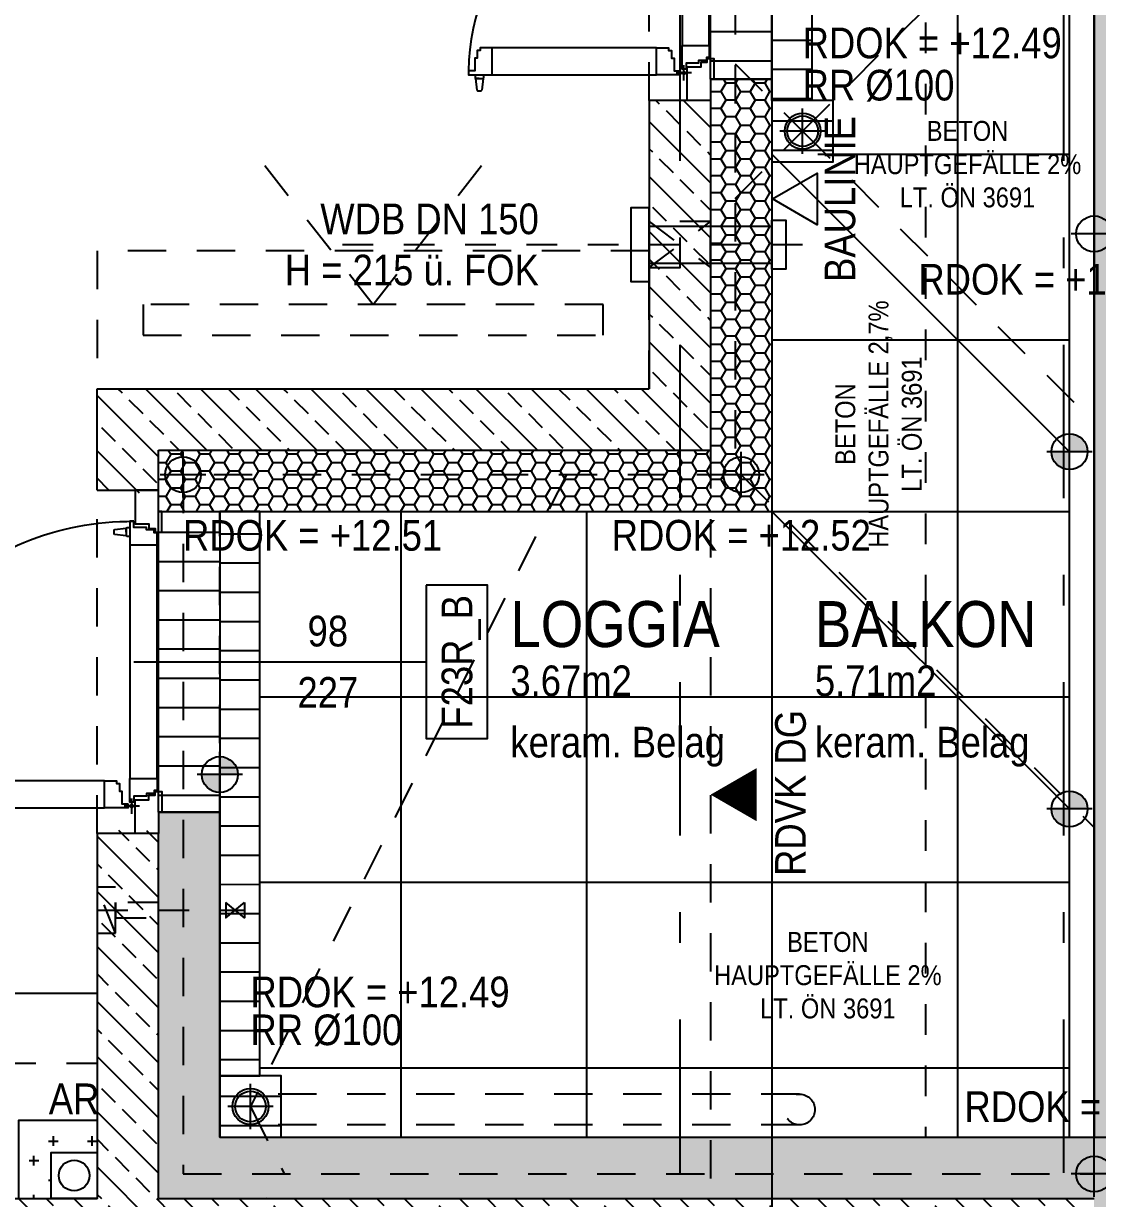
# Model space of a CAD drawing. Header units: millimetres. Extents: x 2821 to 2886, y 1688 to 1792.
# Drawn here: x 2878.796 to 2882.297, y 1734.434 to 1738.265 of the extents above; entities that cross this region are included whole.
import ezdxf
from ezdxf.enums import TextEntityAlignment as Align

# ---------------------------------------------------------------- set-up
doc = ezdxf.new("R2010")
doc.units = ezdxf.units.MM
doc.linetypes.add('HIDDEN2', pattern=[0.1875, 0.125, -0.0625])
doc.linetypes.add('STRICHPUNKT', pattern=[1, 0.5, -0.25, 0, -0.25])
for name, color, linetype in [('00-TXT---------M0', 8, 'Continuous'), ('01-HID-G00-L04-ENTWÄSSERUNG', 8, 'HIDDEN2'), ('01-SYM-G00-L04-M0', 8, 'Continuous'), ('01-TXT---------M0', 1, 'Continuous'), ('01-TXT---------PP', 1, 'Continuous'), ('01-TXT-G00-L04-M0', 1, 'Continuous'), ('02-ANS-G00-L04-Rigol', 8, 'Continuous'), ('02-AXO-G00-L04-M0', 8, 'STRICHPUNKT'), ('02-DIM-G00-L04-ACHSEN', 8, 'Continuous'), ('02-DIM-G00-L04-BEHÖRDE', 20, 'Continuous'), ('02-FIL-G00-L04-GRÜN', 72, 'Continuous'), ('02-FIL-G00-L04-LILA', 223, 'Continuous'), ('02-FIL-G00-L04-ORANGE', 40, 'Continuous'), ('02-FIL-G00-L04-PLATTENBELAG', 253, 'Continuous'), ('02-FIL-G00-L04-STB', 8, 'Continuous'), ('02-HID-G00-L04-M0', 8, 'HIDDEN2'), ('02-TWA---------M0', 4, 'Continuous'), ('02-TWA-G00-L04-M0', 4, 'Continuous'), ('02-WDA---------M0', 8, 'Continuous'), ('02-WDA-G00-L04-M0', 8, 'Continuous'), ('02-ZWA-G00-L04-M0', 2, 'Continuous'), ('03-ANS-G00-L04-M0', 8, 'Continuous'), ('03-SYM-G00-L04-M0', 8, 'Continuous'), ('04-HLP---------M0', 8, 'HIDDEN2'), ('04-STO---------M0', 1, 'Continuous'), ('04-SYM---------EP', 8, 'Continuous'), ('04-SYM-G00-L04-EP', 8, 'Continuous'), ('04-TXT---------EP', 8, 'Continuous'), ('04-TXT-G00-L04-M0', 8, 'Continuous'), ('04-TXT-G00-L04-POS', 8, 'Continuous'), ('05-SYM---------M0', 8, 'Continuous'), ('05-TXT---------PP', 8, 'Continuous'), ('07-SAN---------M0', 8, 'Continuous'), ('07-SAN-G00-L04-Küche', 8, 'Continuous'), ('07-SAN-G00-L04-M0', 8, 'Continuous'), ('09-VER-G00-L04-GRUNDSTÜCKSGRENZE', 161, 'Continuous')]:
    doc.layers.add(name, color=color, linetype=linetype)
doc.layers.add('00_HLP-G00-L04-M0', color=6, linetype='Continuous', plot=False)
doc.layers.add('07_MOB-G00-L04-M0', color=6, linetype='HIDDEN2', plot=False)
doc.styles.add('ARIAL', font='arial.ttf', dxfattribs={"width": 0.85})
doc.dimstyles.new('pp chromy&schneider', dxfattribs={"dimscale": 0.005, "dimtxt": 25, "dimasz": 10, "dimexe": 0, "dimexo": 0, "dimgap": 5, "dimtad": 1, "dimdec": 1, "dimlfac": 100, "dimrnd": 0.1, "dimzin": 9, "dimdsep": 46, "dimtxsty": 'ARIAL', "dimblk": 'c&s kote', "dimcen": 0, "dimse1": 1, "dimse2": 1, "dimclrd": 8, "dimclrt": 8, "dimadec": 0, "dimazin": 0, "dimtfac": 0.75, "dimtdec": 1, "dimtix": 1, "dimtmove": 2, "dimatfit": 0, "dimldrblk": 'NONE', "dimfxl": 1, "dimtolj": 1, "dimlwd": -1, "dimarcsym": 0})
pattern_1 = [(135, (2796.0732, 1683.69414), (-0.08980256, -0.08980256), []), (135, (2796.0732, 1683.78394), (-0.08980256, -0.08980256), [0.0635, -0.03175])]

# ---------------------------------------------------------------- blocks, each defined once
blk = doc.blocks.new('04-TXT')
blk.add_line((0, 0), (0.9529, 0))
at = {"layer": '04-TXT---------EP', "color": 8, "style": 'ARIAL', "width": 0.85}
blk.add_attdef('WIDTH', text='', height=0.1, dxfattribs=at).set_placement((0.6322, 0.05), align=Align.CENTER)
blk.add_attdef('HEIGHT', text='', height=0.1, dxfattribs=at).set_placement((0.6322, -0.05), align=Align.TOP_CENTER)
blk = doc.blocks.new('01-SQM')
at = {"layer": '01-TXT---------M0', "color": 1, "style": 'ARIAL', "width": 0.85}
blk.add_attdef('ROOM', (0, 0), '', height=0.15, dxfattribs=at)
blk.add_attdef('AREA', text='', height=0.1, dxfattribs=at).set_placement((0, -0.06), align=Align.TOP_LEFT)
at = {"layer": '01-TXT---------PP', "color": 1, "style": 'ARIAL', "width": 0.85}
blk.add_attdef('NR', text='', height=0.15, dxfattribs=at).set_placement((-0.1173, 0), align=Align.RIGHT)
blk.add_attdef('FLOOR', text='', height=0.1, dxfattribs=at).set_placement((0, -0.26), align=Align.TOP_LEFT)
blk = doc.blocks.new('FENSTER_120')
at = {"layer": '02-WDA---------M0'}
for points in [[(-1.04, 0), (-1.04, -0.2)], [(-0.06, 0), (-0.06, -0.2)]]:
    blk.add_lwpolyline(points, dxfattribs=at)
at = {"layer": '04-HLP---------M0', "linetype": 'Continuous'}
for p, q in [((-0.0737, 0.9942), (-0.0637, 0.9942)), ((-0.0737, 0.9662), (-0.0637, 0.9662)), ((-0.0617, 0.9922), (-0.0235, 0.9879)), ((-0.0617, 0.9802), (-0.0617, 0.9922)), ((-0.0617, 0.9922), (-0.0617, 0.9682)), ((-0.0617, 0.9802), (-0.0617, 0.9682)), ((-0.0617, 0.9682), (-0.0235, 0.9724)), ((-0.0217, 0.986), (-0.0217, 0.9744)), ((-0.0217, 0.9802), (-0.0217, 0.9758)), ((-0.9849, 0.105), (-0.9807, 0.1432)), ((-0.9787, 0.145), (-0.9672, 0.145)), ((-0.9729, 0.145), (-0.9685, 0.145)), ((-0.9609, 0.105), (-0.9652, 0.1432)), ((-0.9869, 0.093), (-0.9869, 0.103)), ((-0.9729, 0.105), (-0.9849, 0.105)), ((-0.9849, 0.105), (-0.9609, 0.105)), ((-0.9729, 0.105), (-0.9609, 0.105)), ((-0.9589, 0.093), (-0.9589, 0.103))]:
    blk.add_line(p, q, dxfattribs=at)
for points in [[(-0.0868, 1.0153), (-0.0737, 1.0153), (-0.0737, 0.9383), (-0.162, 0.9383), (-0.162, 0.9773), (-0.1533, 0.9773), (-0.1533, 0.9873), (-0.1277, 0.9873), (-0.1277, 0.9953), (-0.0868, 0.9953)], [(-0.0868, 0.0993), (-0.0737, 0.0993), (-0.0737, 0.1763), (-0.162, 0.1763), (-0.162, 0.1372), (-0.1533, 0.1372), (-0.1533, 0.1273), (-0.1277, 0.1273), (-0.1277, 0.1193), (-0.0868, 0.1193)]]:
    blk.add_lwpolyline(points, close=True, dxfattribs=at)
for points in [[(-0.162, 0.1763), (-0.162, 0.9383)], [(-0.0737, 0.9383), (-0.0737, 0.1763)]]:
    blk.add_lwpolyline(points, dxfattribs=at)
at = {"layer": '04-HLP---------M0'}
for points in [[(-0.0547, 0.087), (-0.1047, 0.087)], [(-0.0797, 0.062), (-0.0797, 0.112)]]:
    blk.add_lwpolyline(points, dxfattribs=at)
blk.add_circle((-0.0797, 0.087), 0.00474, dxfattribs=at)
at = {"layer": '04-HLP---------M0', "linetype": 'Continuous'}
for centre, radius, start, end in [((-0.0797, 0.087), 0.9283, 89.6297, 180.4369), ((-0.0637, 0.9922), 0.002, 360, 90), ((-0.0637, 0.9682), 0.002, 270, 360), ((-0.0237, 0.986), 0.002, 360, 83.6598), ((-0.0237, 0.9744), 0.002, 276.3402, 360), ((-0.9787, 0.143), 0.002, 90, 173.6598), ((-0.9672, 0.143), 0.002, 6.3402, 90), ((-0.9849, 0.103), 0.002, 90, 180), ((-0.9609, 0.103), 0.002, 360, 90)]:
    blk.add_arc(centre, radius, start, end, dxfattribs=at)
at = {"layer": '04-STO---------M0'}
for points in [[(-1.008, 0.0799), (-1.008, 0.093), (-0.931, 0.093), (-0.931, 0.0047), (-0.97, 0.0047), (-0.97, 0.0135), (-0.98, 0.0135), (-0.98, 0.039), (-0.988, 0.039), (-0.988, 0.0799)], [(-0.092, 0.0799), (-0.092, 0.093), (-0.169, 0.093), (-0.169, 0.0047), (-0.13, 0.0047), (-0.13, 0.0135), (-0.12, 0.0135), (-0.12, 0.039), (-0.112, 0.039), (-0.112, 0.0799)], [(-1.11, 0.076), (-1, 0.076), (-1, 0.031), (-0.985, 0.031), (-0.985, 0.011), (-0.9731, 0.011), (-0.9731, -0.0105), (-1.04, -0.0105), (-1.04, 0), (-1.11, 0)], [(0.01, 0.076), (-0.1, 0.076), (-0.1, 0.031), (-0.115, 0.031), (-0.115, 0.011), (-0.1269, 0.011), (-0.1269, -0.0105), (-0.06, -0.0105), (-0.06, 0), (0.01, 0)]]:
    blk.add_lwpolyline(points, close=True, dxfattribs=at)
at = {"layer": '04-SYM---------EP'}
for points in [[(-0.931, 0.093), (-0.169, 0.093)], [(-0.169, 0.0047), (-0.931, 0.0047)]]:
    blk.add_lwpolyline(points, dxfattribs=at)
blk = doc.blocks.new('FENSTER_140')
at = {"layer": '02-WDA---------M0'}
for points in [[(0.07, -0.2), (0.07, -0.4)], [(1.33, -0.2), (1.33, -0.4)]]:
    blk.add_lwpolyline(points, dxfattribs=at)
at = {"layer": '04-HLP---------M0', "linetype": 'Continuous'}
for p, q in [((0.0317, 0.5598), (0.0317, 0.5482)), ((0.0317, 0.554), (0.0317, 0.5496)), ((0.0717, 0.566), (0.0335, 0.5617)), ((0.0717, 0.542), (0.0335, 0.5462)), ((0.0717, 0.554), (0.0717, 0.566)), ((0.0717, 0.566), (0.0717, 0.542)), ((0.0717, 0.554), (0.0717, 0.542)), ((0.0837, 0.568), (0.0737, 0.568)), ((0.0837, 0.54), (0.0737, 0.54)), ((0.7447, -0.095), (0.749, -0.0568)), ((0.7625, -0.055), (0.751, -0.055)), ((0.7567, -0.055), (0.7523, -0.055)), ((0.7687, -0.095), (0.7645, -0.0568)), ((0.7427, -0.107), (0.7427, -0.097)), ((0.7687, -0.095), (0.7447, -0.095)), ((0.7567, -0.095), (0.7447, -0.095)), ((0.7567, -0.095), (0.7687, -0.095)), ((0.7707, -0.107), (0.7707, -0.097))]:
    blk.add_line(p, q, dxfattribs=at)
for points in [[(0.0968, 0.5891), (0.0837, 0.5891), (0.0837, 0.5121), (0.172, 0.5121), (0.172, 0.5511), (0.1633, 0.5511), (0.1633, 0.5611), (0.1377, 0.5611), (0.1377, 0.5691), (0.0968, 0.5691)], [(0.0968, -0.1007), (0.0837, -0.1007), (0.0837, -0.0237), (0.172, -0.0237), (0.172, -0.0628), (0.1633, -0.0628), (0.1633, -0.0727), (0.1377, -0.0727), (0.1377, -0.0807), (0.0968, -0.0807)]]:
    blk.add_lwpolyline(points, close=True, dxfattribs=at)
for points in [[(0.0837, 0.5121), (0.0837, -0.0237)], [(0.172, -0.0237), (0.172, 0.5121)]]:
    blk.add_lwpolyline(points, dxfattribs=at)
at = {"layer": '04-HLP---------M0', "linetype": 'HIDDEN2', "ltscale": 0.4}
for points in [[(1.3163, 0.3855), (1.2993, 0.3855), (1.2993, 0.4135), (1.2543, 0.4135), (1.2543, 0.4285), (1.2343, 0.4285), (1.2343, 0.4404), (1.2128, 0.4404), (1.2128, 0.3506), (1.228, 0.3506), (1.228, 0.3085), (1.3163, 0.3085)], [(1.3032, -0.1007), (1.3163, -0.1007), (1.3163, -0.0237), (1.228, -0.0237), (1.228, -0.0628), (1.2367, -0.0628), (1.2367, -0.0727), (1.2623, -0.0727), (1.2623, -0.0807), (1.3032, -0.0807)]]:
    blk.add_lwpolyline(points, close=True, dxfattribs=at)
for points in [[(1.228, -0.0237), (1.228, 0.3085)], [(1.3163, 0.3085), (1.3163, -0.0237)]]:
    blk.add_lwpolyline(points, dxfattribs=at)
at = {"layer": '04-HLP---------M0'}
for points in [[(0.0647, -0.113), (0.1147, -0.113)], [(0.0897, -0.138), (0.0897, -0.088)], [(1.3353, -0.113), (1.2853, -0.113)], [(1.3103, -0.138), (1.3103, -0.088)]]:
    blk.add_lwpolyline(points, dxfattribs=at)
for centre in [(0.0897, -0.113), (1.3103, -0.113)]:
    blk.add_circle(centre, 0.00474, dxfattribs=at)
at = {"layer": '04-HLP---------M0', "linetype": 'Continuous'}
for centre, radius, start, end in [((0.0897, -0.113), 0.7021, 359.423, 89.4236), ((0.0337, 0.5598), 0.002, 96.3402, 180), ((0.0337, 0.5482), 0.002, 180, 263.6598), ((0.0737, 0.566), 0.002, 90, 180), ((0.0737, 0.542), 0.002, 180, 270), ((0.751, -0.057), 0.002, 90, 173.6598), ((0.7625, -0.057), 0.002, 6.3402, 90), ((0.7447, -0.097), 0.002, 90, 180), ((0.7687, -0.097), 0.002, 0, 90)]:
    blk.add_arc(centre, radius, start, end, dxfattribs=at)
at = {"layer": '04-HLP---------M0', "linetype": 'HIDDEN2', "ltscale": 0.4}
blk.add_arc((1.3103, -0.113), 0.5619, 99.9939, 189.9939, dxfattribs=at)
at = {"layer": '04-STO---------M0'}
for points in [[(0.102, -0.1201), (0.102, -0.107), (0.179, -0.107), (0.179, -0.1953), (0.14, -0.1953), (0.14, -0.1865), (0.13, -0.1865), (0.13, -0.161), (0.122, -0.161), (0.122, -0.1201)], [(0.7918, -0.1201), (0.7918, -0.107), (0.7148, -0.107), (0.7148, -0.1953), (0.7538, -0.1953), (0.7538, -0.1865), (0.7638, -0.1865), (0.7638, -0.161), (0.7718, -0.161), (0.7718, -0.1201)], [(0.8118, -0.107), (0.8118, -0.124), (0.7838, -0.124), (0.7838, -0.169), (0.7688, -0.169), (0.7688, -0.189), (0.7569, -0.189), (0.7569, -0.2105), (0.8467, -0.2105), (0.8467, -0.1953), (0.8888, -0.1953), (0.8888, -0.107)], [(1.298, -0.1201), (1.298, -0.107), (1.221, -0.107), (1.221, -0.1953), (1.26, -0.1953), (1.26, -0.1865), (1.27, -0.1865), (1.27, -0.161), (1.278, -0.161), (1.278, -0.1201)], [(0, -0.124), (0.11, -0.124), (0.11, -0.169), (0.125, -0.169), (0.125, -0.189), (0.1369, -0.189), (0.1369, -0.2105), (0.07, -0.2105), (0.07, -0.2), (0, -0.2)], [(1.4, -0.124), (1.29, -0.124), (1.29, -0.169), (1.275, -0.169), (1.275, -0.189), (1.2631, -0.189), (1.2631, -0.2105), (1.33, -0.2105), (1.33, -0.2), (1.4, -0.2)]]:
    blk.add_lwpolyline(points, close=True, dxfattribs=at)
at = {"layer": '04-SYM---------EP'}
for points in [[(0.7148, -0.107), (0.179, -0.107)], [(0.8888, -0.107), (1.221, -0.107)], [(0.179, -0.1953), (0.7148, -0.1953)], [(1.221, -0.1953), (0.8888, -0.1953)]]:
    blk.add_lwpolyline(points, dxfattribs=at)
blk = doc.blocks.new('03-rar')
blk.add_circle((0, 0), 0.05)
at = {"layer": '01-TXT---------M0', "color": 8, "style": 'ARIAL', "width": 0.85}
blk.add_attdef('RR', text='', height=0.1, dxfattribs=at).set_placement((0, 0.1), align=Align.CENTER)
blk = doc.blocks.new('TV-180')
at = {"flags": 128}
blk.add_lwpolyline([(0, -1.8), (0, 0), (0.45, 0), (0.45, -1.8)], close=True, dxfattribs=at)
blk.add_lwpolyline([(0.275, -0.15), (0.275, -1.65), (0.175, -1.65), (0.175, -0.15)], close=True)
blk.add_lwpolyline([(0.7286, -1.2536), (0.275, -0.9), (0.7286, -0.5464)])
blk = doc.blocks.new('WANDLÜFER')
at = {"layer": '02-TWA---------M0', "linetype": 'HIDDEN2', "ltscale": 0.75}
for points in [[(0.075, 0), (0.075, -0.2), (-0.075, -0.2), (-0.075, 0), (0.075, 0)], [(-0.075, 0), (0.075, -0.2)], [(0.075, 0), (-0.075, -0.2)]]:
    blk.add_lwpolyline(points, dxfattribs=at)
at = {"layer": '07-SAN---------M0', "linetype": 'STRICHPUNKT', "ltscale": 0.1}
blk.add_lwpolyline([(0, 1), (0, -0.53)], dxfattribs=at)
at = {"layer": '07-SAN---------M0'}
for points in [[(0, 0), (-0.12, 0), (-0.12, 0.06), (0.12, 0.06), (0.12, 0)], [(0.08, -0.4), (-0.08, -0.4), (-0.08, -0.445), (0.08, -0.445)]]:
    blk.add_lwpolyline(points, close=True, dxfattribs=at)
for points in [[(-0.06, 0), (-0.06, -0.4)], [(0.06, 0), (0.06, -0.4)]]:
    blk.add_lwpolyline(points, dxfattribs=at)
blk = doc.blocks.new('01-HK3')
blk.add_lwpolyline([(0, 0), (0.0423, 0.0732), (-0.0423, 0.0732)], close=True)
at = {"color": 0, "style": 'ARIAL', "width": 0.85}
blk.add_attdef('HEIGHT', text='', height=0.05, dxfattribs=at).set_placement((0, 0.35), align=Align.TOP_CENTER)
blk = doc.blocks.new('01-hk4')
blk.add_lwpolyline([(0, 0, 0, 0.270625, 0), (0, 0.234375, 0.270625, 0.270625, 0)], format="xyseb")
at = {"layer": '00-TXT---------M0', "color": 8, "style": 'ARIAL', "width": 0.85}
blk.add_attdef('HEIGHT', text='', height=0.1, dxfattribs=at).set_placement((0, 0.35), align=Align.CENTER)
blk = doc.blocks.new('c&s kote')
at = {"color": 8}
for p, q in [((0, -2), (0, 2)), ((0, 2), (0, -2)), ((-2, 0), (2, 0)), ((2, 0), (-2, 0))]:
    blk.add_line(p, q, dxfattribs=at)
blk.add_circle((0, 0), 0.5, dxfattribs=at)
blk = doc.blocks.new('*D1161')
at = {"layer": '02-DIM-G00-L04-ACHSEN', "color": 8, "transparency": 16777216}
blk.add_arc((2882.1858, 1743.5541), 0.3783, 7.5792, 82.4208, dxfattribs=at)
at = {"layer": 'Defpoints', "color": 0, "transparency": 16777216}
for p in [(2882.1858, 1746.0178), (2882.5134, 1743.7433), (2850.8966, 1743.5541), (2884.5858, 1743.5541), (2882.1858, 1711.0904)]:
    blk.add_point(p, dxfattribs=at)
at = {"layer": '02-DIM-G00-L04-ACHSEN', "color": 8, "transparency": 16777216, "xscale": 0.05, "yscale": 0.05, "zscale": 0.05}
for p, rotation in [((2882.1858, 1743.9324), 176.2103799030817), ((2882.5641, 1743.5541), 273.7896200982518)]:
    blk.add_blockref('c&s kote', p, dxfattribs=dict(at, rotation=rotation))
at = {"layer": '02-DIM-G00-L04-ACHSEN', "color": 8, "transparency": 16777216, "insert": (2882.5161, 1743.8844), "char_height": 0.125, "attachment_point": 5, "rotation": 315, "style": 'ARIAL'}
blk.add_mtext('\\A1;90.00°', dxfattribs=at)
blk = doc.blocks.new('_None')
blk = doc.blocks.new('*D1198')
at = {"layer": '02-DIM-G00-L04-ACHSEN', "color": 8, "transparency": 16777216}
blk.add_arc((2854.0158, 1714.1608), 0.9465, 182.3395, 266.973, dxfattribs=at)
at = {"layer": 'Defpoints', "color": 0, "transparency": 16777216}
for p in [(2854.0158, 1746.0178), (2850.9732, 1714.1973), (2884.5858, 1713.794), (2853.1924, 1713.6941), (2854.0158, 1711.0904)]:
    blk.add_point(p, dxfattribs=at)
at = {"layer": '02-DIM-G00-L04-ACHSEN', "color": 8, "transparency": 16777216, "xscale": 0.05, "yscale": 0.05, "zscale": 0.05}
for p, rotation in [((2853.0694, 1714.1722), 90.82598231942104), ((2854.0158, 1713.2143), 358.4865013265463)]:
    blk.add_blockref('c&s kote', p, dxfattribs=dict(at, rotation=rotation))
at = {"layer": '02-DIM-G00-L04-ACHSEN', "color": 8, "transparency": 16777216, "insert": (2853.4057, 1713.558), "char_height": 0.125, "attachment_point": 5, "rotation": 314.6562, "style": 'ARIAL'}
blk.add_mtext('\\A1;90.69°', dxfattribs=at)
blk = doc.blocks.new('*D1199')
at = {"layer": '02-DIM-G00-L04-ACHSEN', "color": 8, "transparency": 16777216}
blk.add_arc((2882.1858, 1713.8228), 0.9163, 273.127, 356.1855, dxfattribs=at)
at = {"layer": 'Defpoints', "color": 0, "transparency": 16777216}
for p in [(2882.1858, 1746.0178), (2850.9732, 1714.1973), (2884.5858, 1713.794), (2882.6408, 1713.0274), (2882.1858, 1711.0904)]:
    blk.add_point(p, dxfattribs=at)
at = {"layer": '02-DIM-G00-L04-ACHSEN', "color": 8, "transparency": 16777216, "xscale": 0.05, "yscale": 0.05, "zscale": 0.05}
for p, rotation in [((2883.102, 1713.8118), 87.74900272405769), ((2882.1858, 1712.9065), 181.563480922196)]:
    blk.add_blockref('c&s kote', p, dxfattribs=dict(at, rotation=rotation))
at = {"layer": '02-DIM-G00-L04-ACHSEN', "color": 8, "transparency": 16777216, "insert": (2882.8923, 1713.1078), "char_height": 0.125, "attachment_point": 5, "rotation": 224.6562, "style": 'ARIAL'}
blk.add_mtext('\\A1;89.31°', dxfattribs=at)
blk = doc.blocks.new('türachse&qualität')
at = {"layer": '05-SYM---------M0'}
blk.add_line((-0.4, 0), (-0.4, 0), dxfattribs=at)
at = {"layer": '05-TXT---------PP'}
blk.add_lwpolyline([(-0.5, -0.25), (-0.5, 0.25), (-0.7, 0.25), (-0.7, -0.25)], close=True, dxfattribs=at)
at = {"layer": '05-TXT---------PP', "color": 8, "style": 'ARIAL', "text_generation_flag": 6, "width": 0.85}
blk.add_attdef('POS.NR.', text='', height=0.1, rotation=270, dxfattribs=at).set_placement((-0.6529, -0.0112), align=Align.TOP_CENTER)
blk = doc.blocks.new('07_Kemper-ventil')
at = {"layer": '02-TWA---------M0', "linetype": 'HIDDEN2', "ltscale": 0.5}
for points in [[(-0.075, 0), (-0.075, -0.06), (0.075, -0.06), (0.075, 0), (-0.075, 0)], [(-0.025, -0.06), (-0.025, -0.2), (0.025, -0.2), (0.025, -0.06)]]:
    blk.add_lwpolyline(points, close=True, dxfattribs=at)
blk.add_lwpolyline([(-0.075, -0.06), (0.075, 0)], dxfattribs=at)
at = {"layer": '07-SAN---------M0', "linetype": 'STRICHPUNKT', "ltscale": 0.1}
blk.add_lwpolyline([(0, 0), (0, -0.48)], dxfattribs=at)
at = {"layer": '07-SAN---------M0'}
for points in [[(0.025, -0.42), (-0.025, -0.42), (0, -0.45), (0.025, -0.42)], [(0.025, -0.48), (-0.025, -0.48), (0, -0.45), (0.025, -0.48)]]:
    blk.add_lwpolyline(points, close=True, dxfattribs=at)
blk = doc.blocks.new('01-HK2')
for p, q in [((0, -0.098), (0, 0.098)), ((0.098, 0), (-0.098, 0))]:
    blk.add_line(p, q)
blk.add_circle((0, 0), 0.0773)
at = {"layer": '01-TXT---------M0', "color": 8, "style": 'ARIAL', "width": 0.85}
blk.add_attdef('HEIGHT', text='', height=0.1, rotation=360, dxfattribs=at).set_placement((0, 0.132), align=Align.BOTTOM_CENTER)

msp = doc.modelspace()

# ---------------------------------------------------------------- hatches: boundary and pattern name
at = {"layer": '02-ANS-G00-L04-Rigol'}
h = msp.add_hatch(dxfattribs=at)
h.set_pattern_fill('ANSI31', color=256, scale=0.03, angle=422.0465, style=0)
h.set_pattern_definition([(360, (2797.87319, 1773.64414), (-1e-13, -0.09525), [])])
h.paths.add_polyline_path([(2881.2358, 1740.5241), (2881.3658, 1740.5241), (2881.3658, 1738.0141), (2881.2358, 1738.0141)])
h = msp.add_hatch(dxfattribs=at)
h.set_pattern_fill('ANSI31', color=256, scale=0.03, angle=422.339, style=0)
h.set_pattern_definition([(180, (2951.127355, 1767.86176), (-2e-11, -0.09525), [])])
h.paths.add_polyline_path([(2881.2358, 1738.0841), (2881.0358, 1738.0841), (2881.0358, 1739.3441), (2881.2358, 1739.3441)])
h = msp.add_hatch(dxfattribs=at)
h.set_pattern_fill('ANSI31', color=256, scale=0.03, angle=422.0734, style=0)
h.set_pattern_definition([(0.02684, (2797.88512, 1686.85462), (-4.462e-05, 0.09524999), [])])
h.paths.add_polyline_path([(2881.2358, 1738.0141), (2881.2358, 1737.8141), (2881.4358, 1737.8141), (2881.4358, 1738.0141)])
h = msp.add_hatch(dxfattribs=at)
h.set_pattern_fill('ANSI31', color=256, scale=0.03, angle=422.339, style=0)
h.set_pattern_definition([(180, (2949.32736, 1765.18176), (-2e-11, -0.09525), [])])
h.paths.add_polyline_path([(2879.4358, 1735.6941), (2879.2358, 1735.6941), (2879.2358, 1736.6741), (2879.4358, 1736.6741)])
h = msp.add_hatch(dxfattribs=at)
h.set_pattern_fill('ANSI31', color=256, scale=0.03, angle=422.06, style=0)
h.set_pattern_definition([(0.01342, (2796.06449, 1773.82461), (2.231e-05, -0.09525), [])])
h.paths.add_polyline_path([(2879.5658, 1736.6742), (2879.4358, 1736.6741), (2879.4358, 1734.8341), (2879.5663, 1734.8342)])
h = msp.add_hatch(dxfattribs=at)
h.set_pattern_fill('ANSI31', color=256, scale=0.03, angle=422.0734, style=0)
h.set_pattern_definition([(0.02684, (2796.08513, 1683.67462), (-4.462e-05, 0.09524999), [])])
h.paths.add_polyline_path([(2879.4358, 1734.8341), (2879.4358, 1734.6341), (2879.6358, 1734.6341), (2879.6358, 1734.8341)])
at = {"layer": '02-FIL-G00-L04-GRÜN'}
h = msp.add_hatch(dxfattribs=at)
h.set_pattern_fill('AR-CONC', color=256, scale=0.001, angle=107.0465, style=0)
h.set_pattern_definition([(310, (2911.0732, 1773.84414), (0.18218467, 0.0159391), [0.01905, -0.20955]), (5, (2911.0732, 1773.84414), (-0.0352428, -0.19105664), [0.01524, -0.16764]), (259.549, (2911.08838, 1773.84547), (0.1469425, -0.1751167), [0.01619, -0.17809]), (313.8158, (2911.0732, 1773.79334), (0.271079, 0.0420423), [0.028575, -0.314325]), (263.3644, (2911.09578, 1773.79684), (0.2374042, -0.2474256), [0.024285, -0.267135]), (8.816, (2911.0732, 1773.79334), (0.2374046, -0.2474251), [0.02286, -0.25146]), (339, (2911.0986, 1773.80604), (0.1516149, 0.1022655), [0.01905, -0.20955]), (34, (2911.0986, 1773.80604), (0.061802, -0.184188), [0.01524, -0.16764]), (288.5486, (2911.11123, 1773.81456), (0.2134165, -0.08192286), [0.01619, -0.17809]), (322.5, (2911.073195, 1773.84414), (0.0030886, -0.08455504), [0, -0.165608, 0, -0.17018, 0, -0.168275]), (352.5, (2911.073195, 1773.84414), (0.06681966, -0.10018057), [0, -0.097028, 0, -0.161798, 0, -0.064135]), (32.5, (2911.01655, 1773.84414), (0.135590595, 0.00572874), [0, -0.0635, 0, -0.19812, 0, -0.26289]), (42.5, (2910.99115, 1773.84414), (0.14812918, -0.0254265), [0, -0.08255, 0, -0.131572, 0, -0.18669])])
h.paths.add_polyline_path([(2882.2858, 1734.6341), (2882.3441, 1734.6341), (2882.4877, 1734.717), (2882.4426, 1734.7793), (2882.4383, 1734.82), (2882.4576, 1734.878), (2882.4641, 1734.9338), (2882.4233, 1734.981), (2882.4319, 1735.0153), (2882.4727, 1735.0539), (2882.4748, 1735.1226), (2882.4555, 1735.1698), (2882.4555, 1735.3737), (2882.4534, 1735.4316), (2882.4662, 1735.5367), (2882.4555, 1735.6097), (2882.4254, 1735.6483), (2882.4211, 1735.6891), (2882.4426, 1735.7556), (2882.4598, 1735.8436), (2882.5156, 1735.9766), (2882.434, 1736.1212), (2882.4576, 1736.1812), (2882.4383, 1736.2864), (2882.4448, 1736.3572), (2882.4555, 1736.4108), (2882.5092, 1736.5246), (2882.4319, 1736.6319), (2882.434, 1736.6705), (2882.419, 1736.6825), (2882.4211, 1736.7684), (2882.4684, 1736.8542), (2882.477, 1736.9014), (2882.4619, 1736.983), (2882.4469, 1737.0387), (2882.4469, 1737.0666), (2882.4469, 1737.0902), (2882.4405, 1737.1375), (2882.4168, 1737.2126), (2882.4297, 1737.2619), (2882.4319, 1737.3091), (2882.419, 1737.3799), (2882.4383, 1737.5709), (2882.4168, 1737.6439), (2882.4168, 1737.6954), (2882.4405, 1737.8005), (2882.4641, 1738.0697), (2882.4319, 1738.1255), (2882.4319, 1738.1706), (2882.4598, 1738.2263), (2882.4727, 1738.28), (2882.4791, 1738.5381), (2882.4512, 1738.596), (2882.4619, 1738.6647), (2882.4769, 1738.7955), (2882.4705, 1738.8385), (2882.4555, 1739.0965), (2882.4469, 1739.1587), (2882.4705, 1739.2488), (2882.4883, 1739.369), (2882.4898, 1739.487), (2882.4512, 1739.4441), (2882.4318, 1739.5836), (2882.4533, 1739.8867), (2882.4576, 1739.9683), (2882.4898, 1740.1206), (2882.4876, 1740.318), (2882.4597, 1740.4382), (2882.4723, 1740.59), (2882.4456, 1740.6429), (2882.4128, 1740.6957), (2882.4137, 1740.7171), (2882.3854, 1740.7537), (2882.1873, 1740.7964), (2882.1529, 1740.7535), (2882.082, 1740.7771), (2882.0005, 1740.8007), (2881.9382, 1740.8178), (2881.8609, 1740.7857), (2881.7342, 1740.8178), (2881.6011, 1740.7346), (2881.4465, 1740.7238), (2881.2919, 1740.7749), (2881.2901, 1740.7964), (2881.2358, 1740.8071), (2881.2358, 1740.6041), (2882.2858, 1740.6041)])
at = {"layer": '02-FIL-G00-L04-LILA'}
h = msp.add_hatch(dxfattribs=at)
h.set_pattern_fill('HONEY', color=256, scale=0.01, angle=197.0465, style=0)
h.set_pattern_definition([(180, (2911.073195, 1728.69414), (-0.047625, -0.0274963), [0.03175, -0.0635]), (300, (2911.073195, 1728.69414), (0.047624994, -0.02749631), [0.03175, -0.0635]), (240, (2911.073195, 1728.69414), (-6e-09, -0.05499261), [-0.0635, 0.03175])])
h.paths.add_polyline_path([(2881.0358, 1738.0841), (2881.0358, 1738.0141), (2881.0358, 1736.8741), (2879.2358, 1736.8741), (2879.2358, 1736.7441), (2879.2358, 1736.6741), (2879.4358, 1736.6741), (2879.5658, 1736.6742), (2879.5658, 1736.6741), (2881.2358, 1736.6741), (2881.2358, 1738.0841)])
h = msp.add_hatch(dxfattribs=at)
h.set_pattern_fill('HONEY', color=256, scale=0.01, angle=107.0465, style=0)
h.set_pattern_definition([(90, (2911.073195, 1728.69414), (-0.0274963, 0.047625), [0.03175, -0.0635]), (210, (2911.073195, 1728.69414), (-0.02749631, -0.047624994), [0.03175, -0.0635]), (150, (2911.073195, 1728.69414), (-0.05499261, 6e-09), [-0.0635, 0.03175])])
h.paths.add_polyline_path([(2879.6358, 1734.6341), (2879.6358, 1734.6341), (2879.4358, 1734.6341), (2879.4358, 1735.6941), (2879.2358, 1735.6941), (2879.2358, 1735.6241), (2879.2358, 1734.4341), (2882.2858, 1734.4341), (2882.2858, 1734.2341), (2880.2558, 1734.2341), (2880.2558, 1733.3441), (2880.2558, 1733.2741), (2880.4558, 1733.2741), (2880.4558, 1734.0341), (2880.5858, 1734.0341), (2882.4858, 1734.0341), (2882.4858, 1734.6341)])
at = {"layer": '02-FIL-G00-L04-ORANGE'}
h = msp.add_hatch(dxfattribs=at)
h.set_pattern_fill('CROSS', color=256, scale=0.01, angle=107.0465, style=0)
h.set_pattern_definition([(0, (2796.073195, 1683.69414), (0.0635, 0.0635), [0.03175, -0.09525]), (90, (2796.08907, 1683.678265), (-0.0635, 0.0635), [0.03175, -0.09525])])
h.paths.add_polyline_path([(2879.0358, 1734.6591), (2878.8108, 1734.6591), (2878.8108, 1734.4341), (2878.8858, 1734.4341), (2878.8858, 1734.5841), (2879.0358, 1734.5841)])
at = {"layer": '02-FIL-G00-L04-STB'}
h = msp.add_hatch(dxfattribs=at)
h.set_pattern_fill('ANSI33', color=256, scale=0.02, angle=197.0465, style=0)
h.set_pattern_definition(pattern_1)
h.paths.add_polyline_path([(2881.0358, 1738.0141), (2880.9558, 1738.0141), (2880.8358, 1738.0141), (2880.8358, 1737.0741), (2879.0358, 1737.0741), (2879.0358, 1736.7341), (2879.2358, 1736.7341), (2879.2358, 1736.8741), (2881.0358, 1736.8741)])
h = msp.add_hatch(dxfattribs=at)
h.set_pattern_fill('ANSI33', color=256, scale=0.02, angle=197.0465, style=0)
h.set_pattern_definition(pattern_1)
h.paths.add_polyline_path([(2876.4858, 1734.2341), (2880.0558, 1734.2341), (2880.0558, 1733.3441), (2880.2558, 1733.3441), (2880.2558, 1734.2341), (2882.2858, 1734.2341), (2882.2858, 1734.4341), (2879.2358, 1734.4341), (2879.2358, 1735.6341), (2879.0358, 1735.6341), (2879.0358, 1734.4341), (2876.2358, 1734.4341), (2876.2358, 1734.3541), (2876.2358, 1734.2341), (2876.2858, 1734.2341), (2876.2858, 1727.0591), (2876.4858, 1727.0591)])

# ---------------------------------------------------------------- linework, layer by layer
for p, q in [((2882.2058, 1736.7949), (2882.2058, 1736.9434)), ((2882.28, 1736.8691), (2882.1316, 1736.8691)), ((2879.4358, 1735.742), (2879.4358, 1735.8905)), ((2879.51, 1735.8163), (2879.3616, 1735.8163)), ((2882.2058, 1735.6299), (2882.2058, 1735.7784)), ((2882.28, 1735.7041), (2882.1316, 1735.7041))]:
    msp.add_line(p, q)
for centre in [(2882.2058, 1736.8691), (2879.4358, 1735.8163), (2882.2058, 1735.7041)]:
    msp.add_circle(centre, 0.0586)
for points in [[(2882.2058, 1736.9277), (2882.2473, 1736.9106), (2882.2058, 1736.8691)], [(2882.2058, 1736.8691), (2882.2644, 1736.8691), (2882.2473, 1736.9106)], [(2882.1472, 1736.8691), (2882.1644, 1736.8277), (2882.2058, 1736.8691)], [(2882.1644, 1736.8277), (2882.2058, 1736.8105), (2882.2058, 1736.8691)], [(2879.4358, 1735.8748), (2879.4773, 1735.8577), (2879.4358, 1735.8163)], [(2879.4358, 1735.8163), (2879.4944, 1735.8163), (2879.4773, 1735.8577)], [(2879.3772, 1735.8163), (2879.3944, 1735.7748), (2879.4358, 1735.8163)], [(2879.3944, 1735.7748), (2879.4358, 1735.7577), (2879.4358, 1735.8163)], [(2882.2058, 1735.7627), (2882.2473, 1735.7456), (2882.2058, 1735.7041)], [(2882.2058, 1735.7041), (2882.2644, 1735.7041), (2882.2473, 1735.7456)], [(2882.1472, 1735.7041), (2882.1644, 1735.6627), (2882.2058, 1735.7041)], [(2882.1644, 1735.6627), (2882.2058, 1735.6455), (2882.2058, 1735.7041)]]:
    msp.add_solid(points)
at = {"layer": '00_HLP-G00-L04-M0'}
msp.add_lwpolyline([(2882.2858, 1740.6041), (2882.2858, 1734.6341), (2882.3441, 1734.6341)], dxfattribs=at)
at = {"layer": '01-HID-G00-L04-ENTWÄSSERUNG'}
for points in [[(2881.1158, 1738.1341), (2881.3358, 1737.9141), (2882.2858, 1738.8641)], [(2881.1158, 1737.6941), (2881.3358, 1737.9141), (2882.2858, 1736.9641)], [(2880.5658, 1736.7941), (2879.5358, 1734.7341), (2879.6458, 1734.5141)], [(2881.1358, 1736.7941), (2882.2858, 1735.6441)]]:
    msp.add_lwpolyline(points, dxfattribs=at)
for points in [[(2882.0732, 1737.6162, 0, 0, 0), (2881.8232, 1737.6162, 0.05, 0, 0), (2881.6732, 1737.6162, 0, 0, 0)], [(2881.7999, 1736.784, 0, 0, 0), (2881.7999, 1737.034, 0.05, 0, 0), (2881.7999, 1737.184, 0, 0, 0)], [(2881.618, 1734.9593, 0, 0, 0), (2881.368, 1734.9593, 0.05, 0, 0), (2881.218, 1734.9593, 0, 0, 0)]]:
    msp.add_lwpolyline(points, format="xyseb", dxfattribs=at)
at = {"layer": '02-ANS-G00-L04-Rigol'}
for points in [[(2881.2358, 1740.5241), (2881.3658, 1740.5241), (2881.3658, 1738.0141), (2881.2358, 1738.0141)], [(2881.2358, 1738.0841), (2881.0358, 1738.0841), (2881.0358, 1739.3441), (2881.2358, 1739.3441)], [(2881.2358, 1738.0141), (2881.2358, 1737.8141), (2881.4358, 1737.8141), (2881.4358, 1738.0141)], [(2879.4358, 1735.6941), (2879.2358, 1735.6941), (2879.2358, 1736.6741), (2879.4358, 1736.6741)], [(2879.5658, 1736.6742), (2879.4358, 1736.6741), (2879.4358, 1734.8341), (2879.5663, 1734.8342)], [(2879.4358, 1734.8341), (2879.4358, 1734.6341), (2879.6358, 1734.6341), (2879.6358, 1734.8341)]]:
    msp.add_lwpolyline(points, close=True, dxfattribs=at)
at = {"layer": '02-AXO-G00-L04-M0'}
for points in [[(2880.9358, 1746.0178), (2880.9358, 1711.0904)], [(2882.1858, 1746.0178), (2882.1858, 1711.0904)]]:
    msp.add_lwpolyline(points, dxfattribs=at)
at = {"layer": '02-FIL-G00-L04-PLATTENBELAG'}
for points in [[(2881.8408, 1740.5241), (2881.8408, 1734.6341)], [(2881.2358, 1737.8391), (2882.2058, 1736.8691)], [(2881.2358, 1737.8391), (2882.2058, 1736.8691)], [(2881.3858, 1737.8391), (2882.2058, 1737.8391)], [(2881.2358, 1737.2341), (2882.2058, 1737.2341)], [(2880.0258, 1736.6741), (2880.0258, 1734.6341)], [(2880.6308, 1736.6741), (2880.6308, 1734.6341)], [(2881.2358, 1736.6741), (2881.2358, 1734.6341)], [(2881.2358, 1736.6741), (2882.2058, 1736.6741)], [(2881.2358, 1736.6741), (2882.2058, 1735.7041)], [(2881.2358, 1736.6741), (2882.2058, 1735.7041)], [(2882.2058, 1736.0691), (2879.5658, 1736.0691)], [(2882.2058, 1735.4641), (2879.5658, 1735.4641)], [(2882.2058, 1734.8591), (2879.5658, 1734.8591)]]:
    msp.add_lwpolyline(points, dxfattribs=at)
at = {"layer": '02-HID-G00-L04-M0', "color": 4}
msp.add_line((2878.8858, 1734.2341), (2878.9858, 1734.4341), dxfattribs=at)
at = {"layer": '02-HID-G00-L04-M0', "ltscale": 0.5}
for points in [[(2881.2358, 1743.8679), (2881.7358, 1743.8679), (2881.7358, 1734.6341)], [(2881.2358, 1736.6741), (2881.2358, 1734.6341)]]:
    msp.add_lwpolyline(points, dxfattribs=at)
at = {"layer": '02-HID-G00-L04-M0'}
msp.add_lwpolyline([(2881.1158, 1736.7941), (2879.3158, 1736.7941), (2879.3158, 1734.5141), (2882.2858, 1734.5141), (2882.2858, 1740.6041), (2881.1158, 1740.6041)], close=True, dxfattribs=at)
for points in [[(2880.8358, 1738.0141), (2880.8358, 1739.4141)], [(2881.0358, 1736.8741), (2881.0358, 1734.4341)], [(2879.0358, 1735.6241), (2879.0358, 1736.7441)], [(2879.4358, 1735.6941), (2879.4358, 1736.6741)]]:
    msp.add_lwpolyline(points, dxfattribs=at)
at = {"layer": '02-TWA-G00-L04-M0'}
for points in [[(2881.0358, 1738.0141), (2880.8358, 1738.0141)], [(2880.8358, 1738.0141), (2880.8358, 1737.0741)], [(2881.0358, 1738.0141), (2881.0358, 1736.8741)], [(2879.0358, 1737.0741), (2880.8358, 1737.0741)], [(2879.0358, 1736.7441), (2879.0358, 1737.0741)], [(2879.2358, 1736.8741), (2881.0358, 1736.8741)], [(2879.2358, 1736.7441), (2879.2358, 1736.8741)], [(2879.0358, 1736.7441), (2879.2358, 1736.7441)], [(2879.2358, 1734.4341), (2879.2358, 1735.6241), (2879.0358, 1735.6241), (2879.0358, 1734.4341)], [(2876.2508, 1734.4341), (2879.0358, 1734.4341)], [(2879.2358, 1734.4341), (2882.2858, 1734.4341)]]:
    msp.add_lwpolyline(points, dxfattribs=at)
at = {"layer": '02-WDA-G00-L04-M0'}
for points in [[(2881.2358, 1741.2541), (2881.2358, 1736.6741)], [(2882.2858, 1734.6341), (2882.2858, 1740.6041), (2881.2362, 1740.6041)], [(2882.2058, 1734.6341), (2882.2058, 1740.5241), (2881.2362, 1740.5241)], [(2879.4358, 1736.6741), (2881.2358, 1736.6741)], [(2879.4358, 1734.6341), (2879.4358, 1735.6941)], [(2879.4358, 1734.6341), (2882.4858, 1734.6341)]]:
    msp.add_lwpolyline(points, dxfattribs=at)
at = {"layer": '02-ZWA-G00-L04-M0'}
for points in [[(2878.7808, 1734.4341), (2878.7808, 1734.6891), (2879.0358, 1734.6891)], [(2878.8858, 1734.4341), (2878.8858, 1734.5841), (2879.0358, 1734.5841)]]:
    msp.add_lwpolyline(points, dxfattribs=at)
at = {"layer": '03-ANS-G00-L04-M0'}
msp.add_lwpolyline([(2878.8858, 1734.5841), (2879.0358, 1734.5841), (2879.0358, 1734.4341), (2878.8858, 1734.4341)], close=True, dxfattribs=at)
at = {"layer": '03-SYM-G00-L04-M0', "linetype": 'HIDDEN2'}
for points in [[(2881.3258, 1734.7741), (2879.5258, 1734.7741)], [(2881.3258, 1734.6741), (2879.5258, 1734.6741)]]:
    msp.add_lwpolyline(points, dxfattribs=at)
msp.add_circle((2881.3258, 1734.7241), 0.05, dxfattribs=at)
at = {"layer": '07-SAN-G00-L04-Küche', "linetype": 'HIDDEN2', "ltscale": 0.5}
msp.add_lwpolyline([(2879.0358, 1734.8741), (2877.3058, 1734.8741), (2877.3058, 1736.2891)], dxfattribs=at)
at = {"layer": '07-SAN-G00-L04-M0'}
msp.add_lwpolyline([(2877.5358, 1736.9741), (2877.5358, 1735.1041), (2879.0358, 1735.1041)], dxfattribs=at)
at = {"layer": '09-VER-G00-L04-GRUNDSTÜCKSGRENZE'}
msp.add_lwpolyline([(2881.2358, 1713.5408), (2870.0728, 1713.6681), (2853.5776, 1713.8715), (2853.67, 1743.8156), (2826.752, 1743.7645), (2826.622, 1743.7651), (2826.7045, 1759.9328), (2826.7143, 1761.8452), (2841.708, 1761.9614), (2864.0708, 1762.0169), (2863.9531, 1743.8344), (2864.0873, 1743.8353), (2881.2358, 1743.8679)], close=True, dxfattribs=at)

# ---------------------------------------------------------------- block references
at = {"layer": '01-SYM-G00-L04-M0'}
ref = msp.add_blockref('01-HK2', (2881.3358, 1737.9141), dxfattribs=dict(at, xscale=0.7575757580343634, yscale=0.7575757580735277, zscale=0.7575757580681662, rotation=1.76090814e-08))
ref.add_attrib('HEIGHT', 'RDOK = +12.49', dxfattribs={"layer": '01-TXT---------M0', "color": 8, "height": 0.1, "rotation": 0, "style": 'ARIAL', "width": 0.85}).set_placement((2881.3358, 1738.1218), align=Align.BOTTOM_LEFT)
ref = msp.add_blockref('01-HK2', (2882.2858, 1737.5791), dxfattribs=dict(at, xscale=0.7575757580343634, yscale=0.7575757580735277, zscale=0.7575757580681662, rotation=1.76090814e-08))
ref.add_attrib('HEIGHT', 'RDOK = +12.51', dxfattribs={"layer": '01-TXT---------M0', "color": 8, "height": 0.1, "rotation": 0, "style": 'ARIAL', "width": 0.85}).set_placement((2882.1355, 1737.351), align=Align.BOTTOM_CENTER)
ref = msp.add_blockref('01-HK2', (2879.3158, 1736.7941), dxfattribs=dict(at, xscale=0.7575757580343634, yscale=0.7575757580735277, zscale=0.7575757580681662, rotation=1.76090814e-08))
ref.add_attrib('HEIGHT', 'RDOK = +12.51', dxfattribs={"layer": '01-TXT---------M0', "color": 8, "height": 0.1, "rotation": 0, "style": 'ARIAL', "width": 0.85}).set_placement((2879.3158, 1736.5163), align=Align.BOTTOM_LEFT)
ref = msp.add_blockref('01-HK2', (2881.1358, 1736.7941), dxfattribs=dict(at, xscale=0.7575757580343634, yscale=0.7575757580735277, zscale=0.7575757580681662, rotation=1.76090814e-08))
ref.add_attrib('HEIGHT', 'RDOK = +12.52', dxfattribs={"layer": '01-TXT---------M0', "color": 8, "height": 0.1, "rotation": 0, "style": 'ARIAL', "width": 0.85}).set_placement((2881.1358, 1736.5167), align=Align.BOTTOM_CENTER)
ref = msp.add_blockref('01-hk4', (2881.0358, 1735.7508), dxfattribs=dict(at, xscale=-0.6400000004359817, yscale=0.6400000004301472, zscale=0.6400000004327275, rotation=269.9999921209366))
ref.add_attrib('HEIGHT', 'RDVK DG', dxfattribs={"layer": '00-TXT---------M0', "color": 8, "extrusion": (0, 0, -1), "height": 0.1, "rotation": 90, "style": 'ARIAL', "text_generation_flag": 4, "width": 0.85}).set_placement((-2881.2461, 1735.7565), align=Align.TOP_CENTER)
ref = msp.add_blockref('01-HK2', (2879.5358, 1734.7341), dxfattribs=dict(at, xscale=0.7575757580343634, yscale=0.7575757580735277, zscale=0.7575757580681662, rotation=1.76090814e-08))
ref.add_attrib('HEIGHT', 'RDOK = +12.49', dxfattribs={"layer": '01-TXT---------M0', "color": 8, "height": 0.1, "rotation": 0, "style": 'ARIAL', "width": 0.85}).set_placement((2879.5358, 1735.0277), align=Align.BOTTOM_LEFT)
ref = msp.add_blockref('01-HK2', (2882.2858, 1734.5141), dxfattribs=dict(at, xscale=0.7575757580343634, yscale=0.7575757580735277, zscale=0.7575757580681662, rotation=1.76090814e-08))
ref.add_attrib('HEIGHT', 'RDOK = +12.55', dxfattribs={"layer": '01-TXT---------M0', "color": 8, "height": 0.1, "rotation": 0, "style": 'ARIAL', "width": 0.85}).set_placement((2882.2858, 1734.6537), align=Align.BOTTOM_CENTER)
at = {"layer": '01-TXT-G00-L04-M0'}
for p, rotation, values in [((2880.383, 1736.232), 359.9999999924961, {'ROOM': 'LOGGIA', 'AREA': '3.67m2', 'FLOOR': 'keram. Belag'}), ((2881.3757, 1736.232), 359.9999999933298, {'ROOM': 'BALKON', 'AREA': '5.71m2', 'FLOOR': 'keram. Belag'})]:
    msp.add_blockref('01-SQM', p, dxfattribs=dict(at, rotation=rotation)).add_auto_attribs(values)
at = {"layer": '02-DIM-G00-L04-BEHÖRDE'}
ref = msp.add_blockref('01-HK3', (2881.2372, 1737.6931), dxfattribs=dict(at, xscale=-2.000000000014551, yscale=2.000000000014343, zscale=2, rotation=269.9999999866597))
ref.add_attrib('HEIGHT', 'BAULINIE', dxfattribs={"layer": '0', "color": 0, "extrusion": (0, 0, -1), "height": 0.1, "rotation": 90, "style": 'ARIAL', "text_generation_flag": 4, "width": 0.85}).set_placement((-2881.5372, 1737.6931), align=Align.BOTTOM_CENTER)
at = {"layer": '03-SYM-G00-L04-M0'}
ref = msp.add_blockref('03-rar', (2881.3358, 1737.9141), dxfattribs=at)
ref.add_attrib('RR', 'RR %%c100', (2881.3358, 1738.0141), dxfattribs={"layer": '01-TXT---------M0', "color": 8, "height": 0.1, "rotation": 0, "style": 'ARIAL', "width": 0.85})
ref = msp.add_blockref('03-rar', (2879.5358, 1734.7341), dxfattribs=at)
ref.add_attrib('RR', 'RR %%c100', (2879.5358, 1734.9341), dxfattribs={"layer": '01-TXT---------M0', "color": 8, "height": 0.1, "rotation": 0, "style": 'ARIAL', "width": 0.85})
ref = msp.add_blockref('03-rar', (2878.9608, 1734.5091), dxfattribs=at)
ref.add_attrib('RR', 'AR', dxfattribs={"layer": '01-TXT---------M0', "color": 8, "height": 0.1, "rotation": 0, "style": 'ARIAL', "width": 0.85}).set_placement((2878.9608, 1734.7091), align=Align.CENTER)
at = {"layer": '04-SYM-G00-L04-EP', "rotation": 90.00000000333505}
msp.add_blockref('FENSTER_140', (2880.8358, 1738.0141), dxfattribs=at)
at = {"layer": '04-SYM-G00-L04-EP', "xscale": -1, "rotation": 89.9999999899948}
msp.add_blockref('FENSTER_120', (2879.2358, 1735.6341), dxfattribs=at)
at = {"layer": '04-TXT-G00-L04-M0', "rotation": 359.999999964982}
msp.add_blockref('04-TXT', (2879.1558, 1736.1841), dxfattribs=at).add_auto_attribs({'WIDTH': '98', 'HEIGHT': '227'})
at = {"layer": '04-TXT-G00-L04-POS'}
ref = msp.add_blockref('türachse&qualität', (2879.6088, 1736.1841), dxfattribs=dict(at, rotation=179.9999963481166))
ref.add_attrib('POS.NR.', 'F23R_B', dxfattribs={"layer": '05-TXT---------PP', "color": 8, "height": 0.1, "rotation": 90, "style": 'ARIAL', "width": 0.85}).set_placement((2880.2088, 1736.1841), align=Align.MIDDLE_CENTER)
at = {"layer": '07-SAN-G00-L04-M0', "xscale": -1, "rotation": 89.99999998665979}
msp.add_blockref('WANDLÜFER', (2880.8358, 1737.5441), dxfattribs=at)
at = {"layer": '07-SAN-G00-L04-M0', "rotation": 89.99999997998967}
msp.add_blockref('07_Kemper-ventil', (2879.0358, 1735.3741), dxfattribs=at)
at = {"layer": '07_MOB-G00-L04-M0', "xscale": -1, "rotation": 269.999999936634}
msp.add_blockref('TV-180', (2880.8358, 1737.0741), dxfattribs=at)

# ---------------------------------------------------------------- texts
at = {"layer": '01-HID-G00-L04-ENTWÄSSERUNG', "char_height": 0.065, "width": 0.7646, "attachment_point": 8, "style": 'ARIAL'}
for insert in [(2881.8732, 1737.6648), (2881.418, 1735.0205)]:
    msp.add_mtext('BETON\\PHAUPTGEFÄLLE 2%\\PLT. ÖN 3691', dxfattribs=dict(at, insert=insert))
at = {"layer": '01-HID-G00-L04-ENTWÄSSERUNG', "insert": (2881.7249, 1736.959), "char_height": 0.065, "width": 0.807127, "attachment_point": 8, "rotation": 90, "style": 'ARIAL'}
msp.add_mtext('BETON\\PHAUPTGEFÄLLE 2,7%\\PLT. ÖN 3691', dxfattribs=at)
at = {"layer": '07-SAN-G00-L04-M0', "insert": (2880.4758, 1737.5441), "char_height": 0.1, "width": 1.538, "attachment_point": 6, "style": 'ARIAL'}
msp.add_mtext('WDB DN 150\\PH = 215 ü. FOK', dxfattribs=at)

# ---------------------------------------------------------------- dimensions: what is measured, and where the dimension line sits
at = {"layer": '02-DIM-G00-L04-ACHSEN'}
for base, line1, line2, picture, middle in [((2882.5134, 1743.7433), ((2850.8966, 1743.5541), (2884.5858, 1743.5541)), ((2882.1858, 1746.0178), (2882.1858, 1711.0904)), '*D1161', (2882.5161, 1743.8844)), ((2853.1924, 1713.6941), ((2854.0158, 1746.0178), (2854.0158, 1711.0904)), ((2850.9732, 1714.1973), (2884.5858, 1713.794)), '*D1198', (2853.4057, 1713.558)), ((2882.6408, 1713.0274), ((2882.1858, 1746.0178), (2882.1858, 1711.0904)), ((2850.9732, 1714.1973), (2884.5858, 1713.794)), '*D1199', (2882.8923, 1713.1078))]:
    dim = msp.add_angular_dim_2l(base=base, line1=line1, line2=line2, dimstyle='pp chromy&schneider', override={"dimzin": 8, "dimadec": 2}, dxfattribs=at)
    dim.commit()
    dim.dimension.update_dxf_attribs({"geometry": picture, "text_midpoint": middle})

doc.saveas('drawing.dxf')
